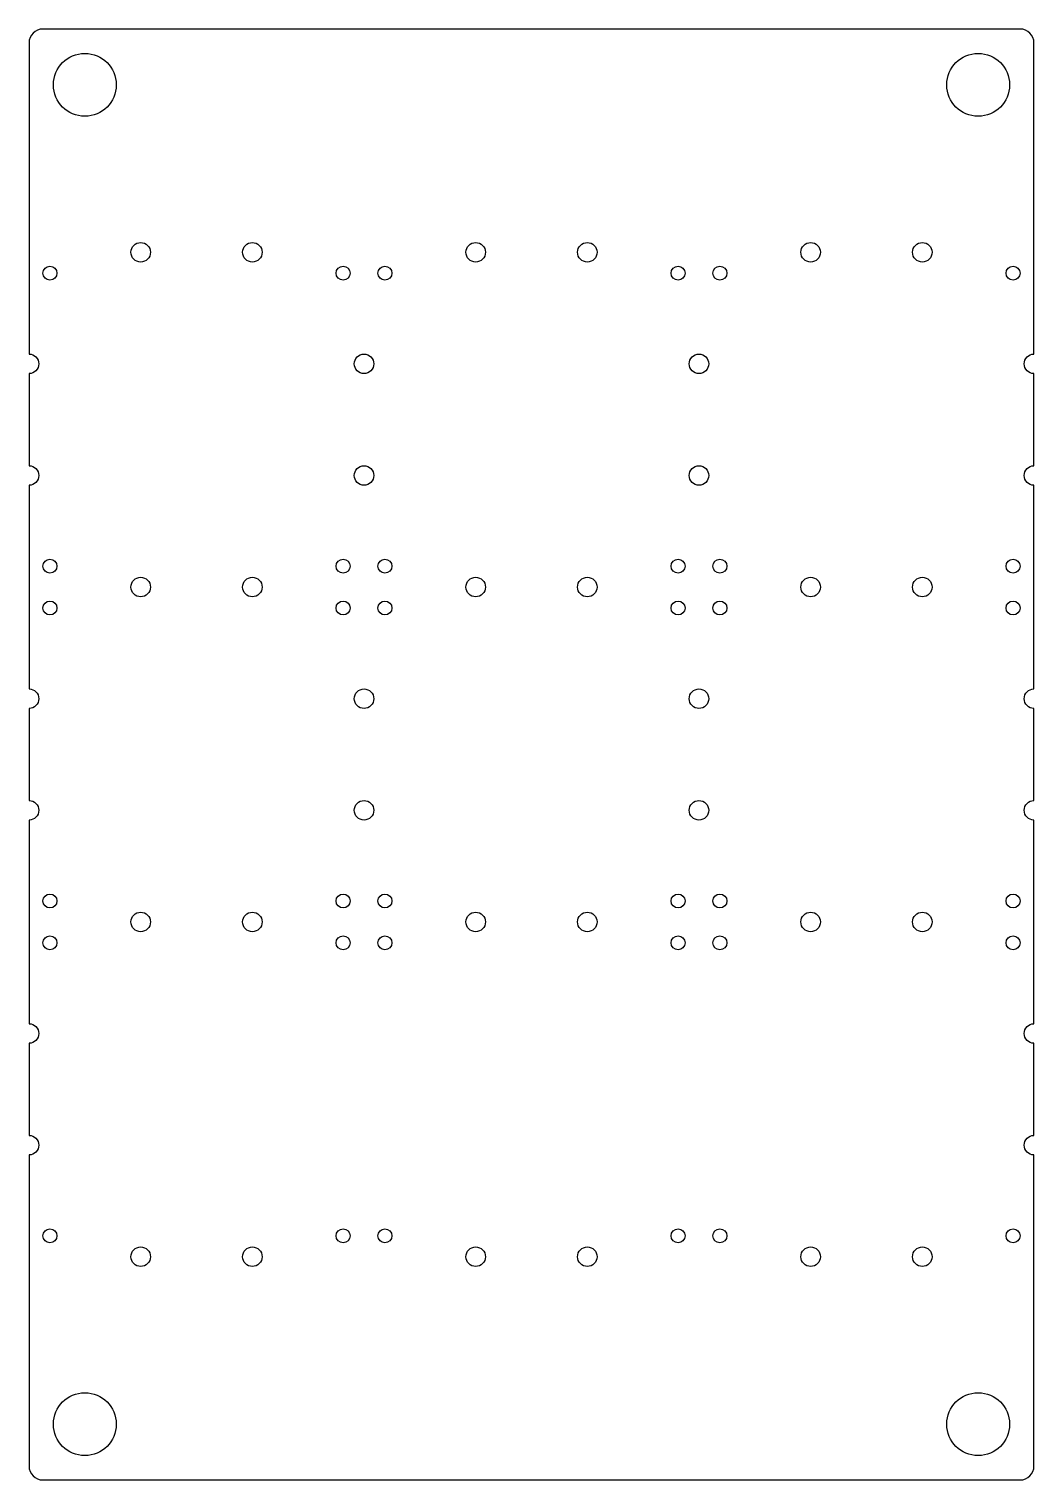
# Model space of a CAD drawing. Extents: x 0 to 216, y 0 to 312.
import ezdxf

# ---------------------------------------------------------------- set-up
doc = ezdxf.new("R2010")
doc.units = 0
doc.header["$MEASUREMENT"] = 0
for name, color, linetype in [('COPPER_BASE', 3, 'CONTINUOUS'), ('HEATSINK_HOLES', 2, 'CONTINUOUS'), ('LEG_HOLES', 2, 'CONTINUOUS'), ('WIRE_HOLES', 2, 'CONTINUOUS')]:
    doc.layers.add(name, color=color, linetype=linetype)

msp = doc.modelspace()

# ---------------------------------------------------------------- linework, layer by layer
at = {"layer": 'COPPER_BASE'}
msp.add_lwpolyline([(216, 242.1), (216, 309, 0.414214), (213, 312), (3, 312, 0.414214), (0, 309), (0, 242.1, -1), (0, 237.9), (0, 218.1, -1), (0, 213.9), (0, 170.1, -1), (0, 165.9), (0, 146.1, -1), (0, 141.9), (0, 98.1, -1), (0, 93.9), (0, 74.1, -1), (0, 69.9), (0, 3, 0.414214), (3, 0), (213, 0, 0.414214), (216, 3), (216, 69.9, -1), (216, 74.1), (216, 93.9, -1), (216, 98.1), (216, 141.9, -1), (216, 146.1), (216, 165.9, -1), (216, 170.1), (216, 213.9, -1), (216, 218.1), (216, 237.9, -1)], format="xyb", close=True, dxfattribs=at)
at = {"layer": 'HEATSINK_HOLES'}
for centre in [(4.5, 259.5), (67.5, 259.5), (76.5, 259.5), (139.5, 259.5), (148.5, 259.5), (211.5, 259.5), (4.5, 196.5), (67.5, 196.5), (76.5, 196.5), (139.5, 196.5), (148.5, 196.5), (211.5, 196.5), (4.5, 187.5), (67.5, 187.5), (76.5, 187.5), (139.5, 187.5), (148.5, 187.5), (211.5, 187.5), (4.5, 124.5), (67.5, 124.5), (76.5, 124.5), (139.5, 124.5), (148.5, 124.5), (211.5, 124.5), (4.5, 115.5), (67.5, 115.5), (76.5, 115.5), (139.5, 115.5), (148.5, 115.5), (211.5, 115.5), (4.5, 52.5), (67.5, 52.5), (76.5, 52.5), (139.5, 52.5), (148.5, 52.5), (211.5, 52.5)]:
    msp.add_circle(centre, 1.5, dxfattribs=at)
at = {"layer": 'LEG_HOLES'}
for centre in [(12, 300), (204, 300), (12, 12), (204, 12)]:
    msp.add_circle(centre, 6.75, dxfattribs=at)
at = {"layer": 'WIRE_HOLES'}
for centre in [(24, 264), (48, 264), (96, 264), (120, 264), (168, 264), (192, 264), (72, 240), (144, 240), (72, 216), (144, 216), (24, 192), (48, 192), (96, 192), (120, 192), (168, 192), (192, 192), (72, 168), (144, 168), (72, 144), (144, 144), (24, 120), (48, 120), (96, 120), (120, 120), (168, 120), (192, 120), (24, 48), (48, 48), (96, 48), (120, 48), (168, 48), (192, 48)]:
    msp.add_circle(centre, 2.1, dxfattribs=at)

doc.saveas('drawing.dxf')
